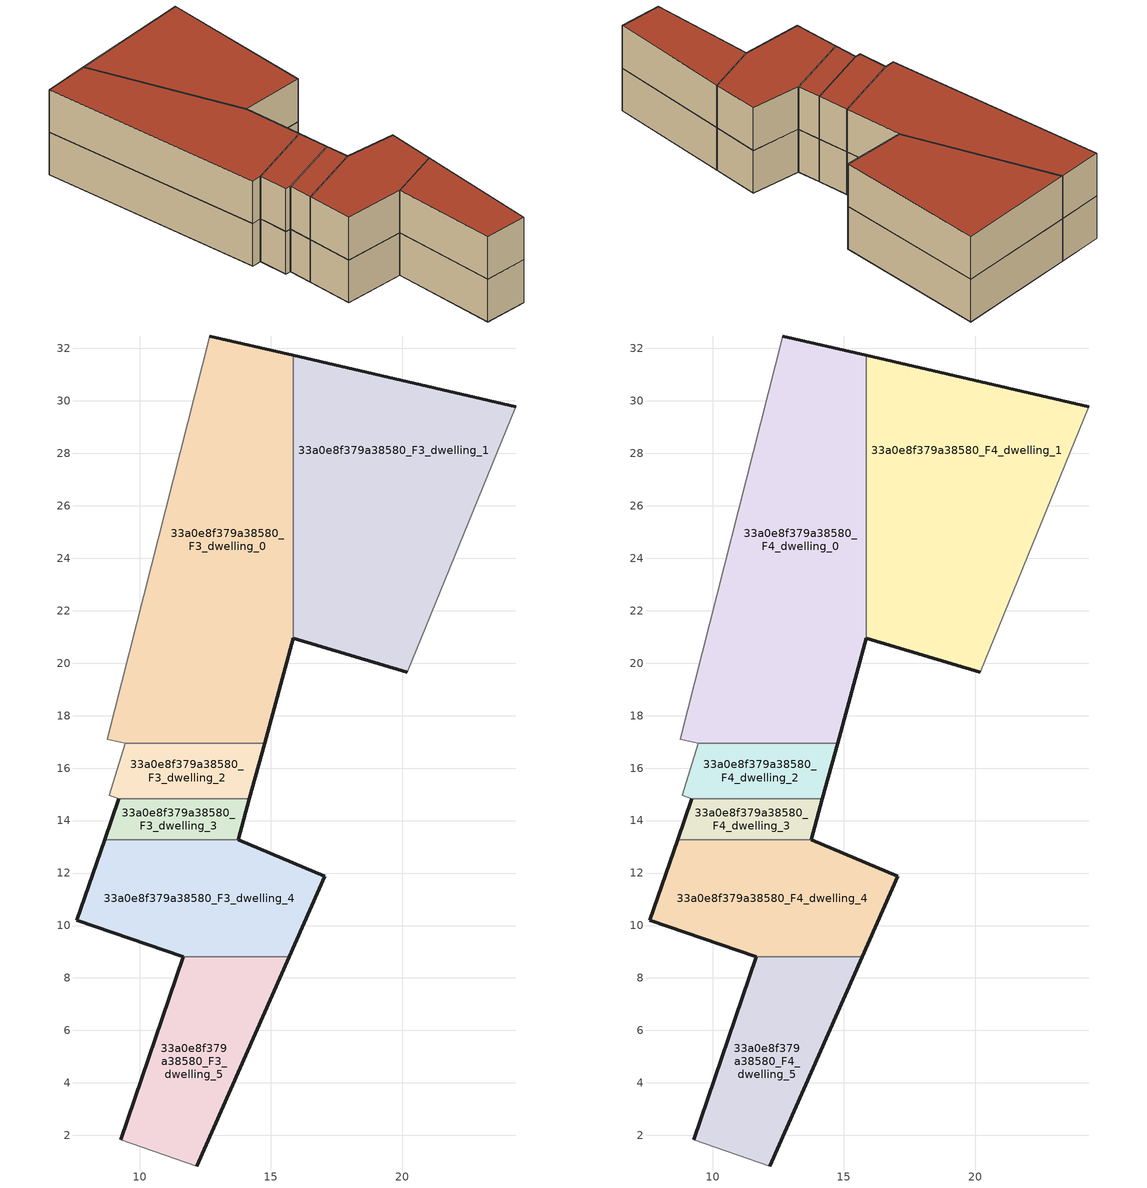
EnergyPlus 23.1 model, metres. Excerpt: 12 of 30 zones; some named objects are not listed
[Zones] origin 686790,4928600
33a0e8f379a38580_F3_dwelling_0
 floor to 33a0e8f379a38580_F2_dwelling_0 (EU_floor_Construction): 14.76,16.94 15.85,20.95 15.85,31.74 12.67,32.47 8.77,17.1 9.45,16.94 z9
 wall outside (EU_wall_Construction): 12.67,32.47 15.85,31.74 / 15.85,20.95 14.76,16.94 z9:12
 wall adiabatic (EU_wall_Construction): 9.45,16.94 8.77,17.1 12.67,32.47 z9:12
 wall to 33a0e8f379a38580_F3_dwelling_2 (EU_wall_Construction): 14.76,16.94 9.45,16.94 z9:12
 wall to 33a0e8f379a38580_F3_dwelling_1 (EU_wall_Construction): 15.85,31.74 15.85,20.95 z9:12
33a0e8f379a38580_F3_dwelling_1
 floor to 33a0e8f379a38580_F2_dwelling_1 (EU_floor_Construction): 20.2,19.66 24.34,29.77 15.85,31.74 15.85,20.95 z9
 wall outside (EU_wall_Construction): 15.85,31.74 24.34,29.77 / 20.2,19.66 15.85,20.95 z9:12
 wall adiabatic (EU_wall_Construction): 24.34,29.77 20.2,19.66 z9:12
33a0e8f379a38580_F3_dwelling_2
 floor to 33a0e8f379a38580_F2_dwelling_2 (EU_floor_Construction): 14.19,14.83 14.76,16.94 9.45,16.94 8.84,14.96 9.21,14.83 z9
 wall outside (EU_wall_Construction): 14.76,16.94 14.19,14.83 z9:12
 wall adiabatic (EU_wall_Construction): 9.21,14.83 8.84,14.96 9.45,16.94 z9:12
 wall to 33a0e8f379a38580_F3_dwelling_3 (EU_wall_Construction): 14.19,14.83 9.21,14.83 z9:12
33a0e8f379a38580_F3_dwelling_3
 floor to 33a0e8f379a38580_F2_dwelling_3 (EU_floor_Construction): 13.76,13.26 14.19,14.83 9.21,14.83 8.66,13.26 z9
 wall outside (EU_wall_Construction): 8.66,13.26 9.21,14.83 / 14.19,14.83 13.76,13.26 z9:12
 wall to 33a0e8f379a38580_F3_dwelling_4 (EU_wall_Construction): 13.76,13.26 8.66,13.26 z9:12
33a0e8f379a38580_F3_dwelling_4
 floor to 33a0e8f379a38580_F2_dwelling_4 (EU_floor_Construction): 15.7,8.81 17.05,11.87 13.76,13.26 8.66,13.26 7.6,10.2 11.67,8.81 z9
 wall outside (EU_wall_Construction): 11.67,8.81 7.6,10.2 8.66,13.26 / 13.76,13.26 17.05,11.87 15.7,8.81 z9:12
 wall to 33a0e8f379a38580_F3_dwelling_5 (EU_wall_Construction): 15.7,8.81 11.67,8.81 z9:12
33a0e8f379a38580_F3_dwelling_5
 floor to 33a0e8f379a38580_F2_dwelling_5 (EU_floor_Construction): 12.18,0.83 15.7,8.81 11.67,8.81 9.28,1.83 z9
 wall outside (EU_wall_Construction): 9.28,1.83 11.67,8.81 / 15.7,8.81 12.18,0.83 z9:12
 wall adiabatic (EU_wall_Construction): 12.18,0.83 9.28,1.83 z9:12
33a0e8f379a38580_F4_dwelling_0
 floor to 33a0e8f379a38580_F3_dwelling_0 (EU_floor_Construction): 14.76,16.94 15.85,20.95 15.85,31.74 12.67,32.47 8.77,17.1 9.45,16.94 z12
 wall outside (EU_wall_Construction): 12.67,32.47 15.85,31.74 / 15.85,20.95 14.76,16.94 z12:15
 wall adiabatic (EU_wall_Construction): 9.45,16.94 8.77,17.1 12.67,32.47 z12:15
 wall to 33a0e8f379a38580_F4_dwelling_2 (EU_wall_Construction): 14.76,16.94 9.45,16.94 z12:15
 wall to 33a0e8f379a38580_F4_dwelling_1 (EU_wall_Construction): 15.85,31.74 15.85,20.95 z12:15
 roof outside (EU_roof_Construction): 15.85,31.74 15.85,20.95 14.76,16.94 9.45,16.94 8.77,17.1 12.67,32.47 z15
33a0e8f379a38580_F4_dwelling_1
 floor to 33a0e8f379a38580_F3_dwelling_1 (EU_floor_Construction): 20.2,19.66 24.34,29.77 15.85,31.74 15.85,20.95 z12
 wall outside (EU_wall_Construction): 15.85,31.74 24.34,29.77 / 20.2,19.66 15.85,20.95 z12:15
 wall adiabatic (EU_wall_Construction): 24.34,29.77 20.2,19.66 z12:15
 roof outside (EU_roof_Construction): 24.34,29.77 20.2,19.66 15.85,20.95 15.85,31.74 z15
33a0e8f379a38580_F4_dwelling_2
 floor to 33a0e8f379a38580_F3_dwelling_2 (EU_floor_Construction): 14.19,14.83 14.76,16.94 9.45,16.94 8.84,14.96 9.21,14.83 z12
 wall outside (EU_wall_Construction): 14.76,16.94 14.19,14.83 z12:15
 wall adiabatic (EU_wall_Construction): 9.21,14.83 8.84,14.96 9.45,16.94 z12:15
 wall to 33a0e8f379a38580_F4_dwelling_3 (EU_wall_Construction): 14.19,14.83 9.21,14.83 z12:15
 roof outside (EU_roof_Construction): 14.76,16.94 14.19,14.83 9.21,14.83 8.84,14.96 9.45,16.94 z15
33a0e8f379a38580_F4_dwelling_3
 floor to 33a0e8f379a38580_F3_dwelling_3 (EU_floor_Construction): 13.76,13.26 14.19,14.83 9.21,14.83 8.66,13.26 z12
 wall outside (EU_wall_Construction): 8.66,13.26 9.21,14.83 / 14.19,14.83 13.76,13.26 z12:15
 wall to 33a0e8f379a38580_F4_dwelling_4 (EU_wall_Construction): 13.76,13.26 8.66,13.26 z12:15
 roof outside (EU_roof_Construction): 14.19,14.83 13.76,13.26 8.66,13.26 9.21,14.83 z15
33a0e8f379a38580_F4_dwelling_4
 floor to 33a0e8f379a38580_F3_dwelling_4 (EU_floor_Construction): 15.7,8.81 17.05,11.87 13.76,13.26 8.66,13.26 7.6,10.2 11.67,8.81 z12
 wall outside (EU_wall_Construction): 11.67,8.81 7.6,10.2 8.66,13.26 / 13.76,13.26 17.05,11.87 15.7,8.81 z12:15
 wall to 33a0e8f379a38580_F4_dwelling_5 (EU_wall_Construction): 15.7,8.81 11.67,8.81 z12:15
 roof outside (EU_roof_Construction): 17.05,11.87 15.7,8.81 11.67,8.81 7.6,10.2 8.66,13.26 13.76,13.26 z15
33a0e8f379a38580_F4_dwelling_5
 floor to 33a0e8f379a38580_F3_dwelling_5 (EU_floor_Construction): 12.18,0.83 15.7,8.81 11.67,8.81 9.28,1.83 z12
 wall outside (EU_wall_Construction): 9.28,1.83 11.67,8.81 / 15.7,8.81 12.18,0.83 z12:15
 wall adiabatic (EU_wall_Construction): 12.18,0.83 9.28,1.83 z12:15
 roof outside (EU_roof_Construction): 15.7,8.81 12.18,0.83 9.28,1.83 11.67,8.81 z15
[Building]
EU S2 Campaign: North Axis=0; Terrain=City; Solar Distribution=FullExterior
[Site:Location]
Bologna: Latitude=44.5; Longitude=11.25; Time Zone=1; Elevation=37
[SizingPeriod:WeatherFileDays]
AnnualSizingPeriod: Begin Month=1; Begin Day of Month=1; End Month=12; End Day of Month=31; Day of Week for Start Day=Monday; Use Weather File Daylight Saving Period=No; Use Weather File Rain and Snow Indicators=No
[MATERIAL]
EU_InternalMass_Material: Roughness=MediumRough; Thickness=0.1; Conductivity=1; Density=1800; Specific Heat=900; Thermal Absorptance=0.9; Solar Absorptance=0.7; Visible Absorptance=0.7
[MATERIAL:NOMASS] Roughness=MediumRough; Thermal Absorptance=0.9; Solar Absorptance=0.7; Visible Absorptance=0.7
Name | Thermal Resistance
EU_wall_NoMass | 0.779417
EU_roof_NoMass | 0.435466
EU_floor_NoMass | 0.588222
[CONSTRUCTION]
EU_wall_Construction: EU_wall_NoMass
EU_roof_Construction: EU_roof_NoMass
EU_floor_Construction: EU_floor_NoMass
EU_InternalMass_Construction: EU_InternalMass_Material
[ZONE] Type=1; Multiplier=1; Ceiling Height=autocalculate; Floor Area=autocalculate; Part of Total Floor Area=Yes
Name | Volume
33a0e8f379a38580_F3_dwelling_0; 33a0e8f379a38580_F4_dwelling_0 | 229.712
33a0e8f379a38580_F3_dwelling_1; 33a0e8f379a38580_F4_dwelling_1 | 211.3125
33a0e8f379a38580_F3_dwelling_2; 33a0e8f379a38580_F4_dwelling_2 | 33.7756
33a0e8f379a38580_F3_dwelling_3; 33a0e8f379a38580_F4_dwelling_3 | 23.7217
33a0e8f379a38580_F3_dwelling_4; 33a0e8f379a38580_F4_dwelling_4 | 99.7075
33a0e8f379a38580_F3_dwelling_5; 33a0e8f379a38580_F4_dwelling_5 | 82.188
[INTERNALMASS] Construction=EU_InternalMass_Construction
Name | Zone or ZoneList | Surface Area
33a0e8f379a38580_F3_dwelling_0_EU_InternalMass | 33a0e8f379a38580_F3_dwelling_0 | 76.5715
33a0e8f379a38580_F3_dwelling_1_EU_InternalMass | 33a0e8f379a38580_F3_dwelling_1 | 70.4388
33a0e8f379a38580_F3_dwelling_2_EU_InternalMass | 33a0e8f379a38580_F3_dwelling_2 | 11.2587
33a0e8f379a38580_F3_dwelling_3_EU_InternalMass | 33a0e8f379a38580_F3_dwelling_3 | 7.90711
33a0e8f379a38580_F3_dwelling_4_EU_InternalMass | 33a0e8f379a38580_F3_dwelling_4 | 33.2365
33a0e8f379a38580_F3_dwelling_5_EU_InternalMass | 33a0e8f379a38580_F3_dwelling_5 | 27.3976
33a0e8f379a38580_F4_dwelling_0_EU_InternalMass | 33a0e8f379a38580_F4_dwelling_0 | 76.5715
33a0e8f379a38580_F4_dwelling_1_EU_InternalMass | 33a0e8f379a38580_F4_dwelling_1 | 70.4388
33a0e8f379a38580_F4_dwelling_2_EU_InternalMass | 33a0e8f379a38580_F4_dwelling_2 | 11.2587
33a0e8f379a38580_F4_dwelling_3_EU_InternalMass | 33a0e8f379a38580_F4_dwelling_3 | 7.90711
33a0e8f379a38580_F4_dwelling_4_EU_InternalMass | 33a0e8f379a38580_F4_dwelling_4 | 33.2365
33a0e8f379a38580_F4_dwelling_5_EU_InternalMass | 33a0e8f379a38580_F4_dwelling_5 | 27.3976
[OTHEREQUIPMENT] Fuel Type=Electricity; Design Level Calculation Method=Watts/Area; Power per Zone Floor Area=1; Fraction Latent=0; Fraction Radiant=0; Fraction Lost=0; Carbon Dioxide Generation Rate=0; EndUse Subcategory=EU_Step8_InternalGains
Name | Zone or ZoneList or Space or SpaceList | Schedule
EU_Step8_InternalGain_33a0e8f379a38580_F3_dwelling_0_f000 | 33a0e8f379a38580_F3_dwelling_0 | EU_Step8_GainSchedule_33a0e8f379a38580_F3_dwelling_0_f000
EU_Step8_InternalGain_33a0e8f379a38580_F3_dwelling_1_f000 | 33a0e8f379a38580_F3_dwelling_1 | EU_Step8_GainSchedule_33a0e8f379a38580_F3_dwelling_1_f000
EU_Step8_InternalGain_33a0e8f379a38580_F3_dwelling_2_f000 | 33a0e8f379a38580_F3_dwelling_2 | EU_Step8_GainSchedule_33a0e8f379a38580_F3_dwelling_2_f000
EU_Step8_InternalGain_33a0e8f379a38580_F3_dwelling_3_f000 | 33a0e8f379a38580_F3_dwelling_3 | EU_Step8_GainSchedule_33a0e8f379a38580_F3_dwelling_3_f000
EU_Step8_InternalGain_33a0e8f379a38580_F3_dwelling_4_f000 | 33a0e8f379a38580_F3_dwelling_4 | EU_Step8_GainSchedule_33a0e8f379a38580_F3_dwelling_4_f000
EU_Step8_InternalGain_33a0e8f379a38580_F3_dwelling_5_f000 | 33a0e8f379a38580_F3_dwelling_5 | EU_Step8_GainSchedule_33a0e8f379a38580_F3_dwelling_5_f000
EU_Step8_InternalGain_33a0e8f379a38580_F4_dwelling_0_f000 | 33a0e8f379a38580_F4_dwelling_0 | EU_Step8_GainSchedule_33a0e8f379a38580_F4_dwelling_0_f000
EU_Step8_InternalGain_33a0e8f379a38580_F4_dwelling_1_f000 | 33a0e8f379a38580_F4_dwelling_1 | EU_Step8_GainSchedule_33a0e8f379a38580_F4_dwelling_1_f000
EU_Step8_InternalGain_33a0e8f379a38580_F4_dwelling_2_f000 | 33a0e8f379a38580_F4_dwelling_2 | EU_Step8_GainSchedule_33a0e8f379a38580_F4_dwelling_2_f000
EU_Step8_InternalGain_33a0e8f379a38580_F4_dwelling_3_f000 | 33a0e8f379a38580_F4_dwelling_3 | EU_Step8_GainSchedule_33a0e8f379a38580_F4_dwelling_3_f000
EU_Step8_InternalGain_33a0e8f379a38580_F4_dwelling_4_f000 | 33a0e8f379a38580_F4_dwelling_4 | EU_Step8_GainSchedule_33a0e8f379a38580_F4_dwelling_4_f000
EU_Step8_InternalGain_33a0e8f379a38580_F4_dwelling_5_f000 | 33a0e8f379a38580_F4_dwelling_5 | EU_Step8_GainSchedule_33a0e8f379a38580_F4_dwelling_5_f000
[ZONEVENTILATION:DESIGNFLOWRATE] Schedule=EU_AlwaysOn; Design Flow Rate Calculation Method=AirChanges/Hour; Air Changes per Hour=0.712058; Ventilation Type=Natural; Fan Pressure Rise=0; Fan Total Efficiency=1; Constant Term Coefficient=1; Temperature Term Coefficient=0; Velocity Term Coefficient=0; Velocity Squared Term Coefficient=0; Minimum Indoor Temperature=-100; Maximum Indoor Temperature=100; Delta Temperature=-100; Minimum Outdoor Temperature=-100; Maximum Outdoor Temperature=100; Maximum Wind Speed=40
Name | Zone or ZoneList or Space or SpaceList
EU_ConstantAir_33a0e8f379a38580_F3_dwelling_0 | 33a0e8f379a38580_F3_dwelling_0
EU_ConstantAir_33a0e8f379a38580_F3_dwelling_1 | 33a0e8f379a38580_F3_dwelling_1
EU_ConstantAir_33a0e8f379a38580_F3_dwelling_2 | 33a0e8f379a38580_F3_dwelling_2
EU_ConstantAir_33a0e8f379a38580_F3_dwelling_3 | 33a0e8f379a38580_F3_dwelling_3
EU_ConstantAir_33a0e8f379a38580_F3_dwelling_4 | 33a0e8f379a38580_F3_dwelling_4
EU_ConstantAir_33a0e8f379a38580_F3_dwelling_5 | 33a0e8f379a38580_F3_dwelling_5
EU_ConstantAir_33a0e8f379a38580_F4_dwelling_0 | 33a0e8f379a38580_F4_dwelling_0
EU_ConstantAir_33a0e8f379a38580_F4_dwelling_1 | 33a0e8f379a38580_F4_dwelling_1
EU_ConstantAir_33a0e8f379a38580_F4_dwelling_2 | 33a0e8f379a38580_F4_dwelling_2
EU_ConstantAir_33a0e8f379a38580_F4_dwelling_3 | 33a0e8f379a38580_F4_dwelling_3
EU_ConstantAir_33a0e8f379a38580_F4_dwelling_4 | 33a0e8f379a38580_F4_dwelling_4
EU_ConstantAir_33a0e8f379a38580_F4_dwelling_5 | 33a0e8f379a38580_F4_dwelling_5
[HVACTEMPLATE:ZONE:IDEALLOADSAIRSYSTEM] System Availability Schedule=EU_AlwaysOn; Maximum Heating Supply Air Temperature=50; Minimum Cooling Supply Air Temperature=13; Maximum Heating Supply Air Humidity Ratio=0.0156; Minimum Cooling Supply Air Humidity Ratio=0.0077; Heating Limit=NoLimit; Cooling Limit=NoLimit; Heating Availability Schedule=EU_AlwaysOn; Cooling Availability Schedule=EU_CoolingOff; Dehumidification Control Type=ConstantSensibleHeatRatio; Cooling Sensible Heat Ratio=0.7; Dehumidification Setpoint=60; Humidification Control Type=None; Humidification Setpoint=30; Outdoor Air Method=None; Outdoor Air Flow Rate per Person=0.00944; Outdoor Air Flow Rate per Zone Floor Area=0; Outdoor Air Flow Rate per Zone=0; Demand Controlled Ventilation Type=None; Outdoor Air Economizer Type=NoEconomizer; Heat Recovery Type=None; Sensible Heat Recovery Effectiveness=0.7; Latent Heat Recovery Effectiveness=0.65
Name | Template Thermostat
33a0e8f379a38580_F3_dwelling_0 | EU_HeatOnly_33a0e8f379a38580_F3_dwelling_0
33a0e8f379a38580_F3_dwelling_1 | EU_HeatOnly_33a0e8f379a38580_F3_dwelling_1
33a0e8f379a38580_F3_dwelling_2 | EU_HeatOnly_33a0e8f379a38580_F3_dwelling_2
33a0e8f379a38580_F3_dwelling_3 | EU_HeatOnly_33a0e8f379a38580_F3_dwelling_3
33a0e8f379a38580_F3_dwelling_4 | EU_HeatOnly_33a0e8f379a38580_F3_dwelling_4
33a0e8f379a38580_F3_dwelling_5 | EU_HeatOnly_33a0e8f379a38580_F3_dwelling_5
33a0e8f379a38580_F4_dwelling_0 | EU_HeatOnly_33a0e8f379a38580_F4_dwelling_0
33a0e8f379a38580_F4_dwelling_1 | EU_HeatOnly_33a0e8f379a38580_F4_dwelling_1
33a0e8f379a38580_F4_dwelling_2 | EU_HeatOnly_33a0e8f379a38580_F4_dwelling_2
33a0e8f379a38580_F4_dwelling_3 | EU_HeatOnly_33a0e8f379a38580_F4_dwelling_3
33a0e8f379a38580_F4_dwelling_4 | EU_HeatOnly_33a0e8f379a38580_F4_dwelling_4
33a0e8f379a38580_F4_dwelling_5 | EU_HeatOnly_33a0e8f379a38580_F4_dwelling_5
[SIZING:ZONE] Zone Cooling Design Supply Air Temperature Input Method=SupplyAirTemperature; Zone Cooling Design Supply Air Temperature=13; Zone Heating Design Supply Air Temperature Input Method=SupplyAirTemperature; Zone Heating Design Supply Air Temperature=50; Zone Cooling Design Supply Air Humidity Ratio=0.008; Zone Heating Design Supply Air Humidity Ratio=0.008; Cooling Design Air Flow Method=DesignDay; Cooling Design Air Flow Rate=0; Cooling Minimum Air Flow per Zone Floor Area=0.000762; Cooling Minimum Air Flow=0; Cooling Minimum Air Flow Fraction=0.2; Heating Design Air Flow Method=DesignDay; Heating Design Air Flow Rate=0; Heating Maximum Air Flow per Zone Floor Area=0.002032; Heating Maximum Air Flow=0.141576; Heating Maximum Air Flow Fraction=0.3; Account for Dedicated Outdoor Air System=No; Dedicated Outdoor Air System Control Strategy=NeutralSupplyAir; Dedicated Outdoor Air Low Setpoint Temperature for Design=autosize; Dedicated Outdoor Air High Setpoint Temperature for Design=autosize; Zone Load Sizing Method=Sensible Load Only No Latent Load; Zone Latent Cooling Design Supply Air Humidity Ratio Input Method=HumidityRatioDifference; Zone Cooling Design Supply Air Humidity Ratio Difference=0.005; Zone Latent Heating Design Supply Air Humidity Ratio Input Method=HumidityRatioDifference; Zone Humidification Design Supply Air Humidity Ratio Difference=0.005
33a0e8f379a38580_F3_dwelling_0; 33a0e8f379a38580_F3_dwelling_1; 33a0e8f379a38580_F3_dwelling_2; 33a0e8f379a38580_F3_dwelling_3; 33a0e8f379a38580_F3_dwelling_4; 33a0e8f379a38580_F3_dwelling_5; 33a0e8f379a38580_F4_dwelling_0; 33a0e8f379a38580_F4_dwelling_1; 33a0e8f379a38580_F4_dwelling_2; 33a0e8f379a38580_F4_dwelling_3; 33a0e8f379a38580_F4_dwelling_4; 33a0e8f379a38580_F4_dwelling_5
[SCHEDULE:CONSTANT]
Name | Hourly Value
EU_AlwaysOn | 1
EU_CoolingOff | 0
[SCHEDULE:FILE] Column Number=1; Rows to Skip at Top=0; Number of Hours of Data=8760; Column Separator=Comma; Interpolate to Timestep=No; Minutes per Item=60; Adjust Schedule for Daylight Savings=Yes
Name | File
EU_Step8_GainSchedule_33a0e8f379a38580_F3_dwelling_0_f000 | ../../schedules/33a0e8f379a38580/33a0e8f379a38580_F3_dwelling_0_f000_gain.csv
EU_Step8_GainSchedule_33a0e8f379a38580_F3_dwelling_1_f000 | ../../schedules/33a0e8f379a38580/33a0e8f379a38580_F3_dwelling_1_f000_gain.csv
EU_Step8_GainSchedule_33a0e8f379a38580_F3_dwelling_2_f000 | ../../schedules/33a0e8f379a38580/33a0e8f379a38580_F3_dwelling_2_f000_gain.csv
EU_Step8_GainSchedule_33a0e8f379a38580_F3_dwelling_3_f000 | ../../schedules/33a0e8f379a38580/33a0e8f379a38580_F3_dwelling_3_f000_gain.csv
EU_Step8_GainSchedule_33a0e8f379a38580_F3_dwelling_4_f000 | ../../schedules/33a0e8f379a38580/33a0e8f379a38580_F3_dwelling_4_f000_gain.csv
EU_Step8_GainSchedule_33a0e8f379a38580_F3_dwelling_5_f000 | ../../schedules/33a0e8f379a38580/33a0e8f379a38580_F3_dwelling_5_f000_gain.csv
EU_Step8_GainSchedule_33a0e8f379a38580_F4_dwelling_0_f000 | ../../schedules/33a0e8f379a38580/33a0e8f379a38580_F4_dwelling_0_f000_gain.csv
EU_Step8_GainSchedule_33a0e8f379a38580_F4_dwelling_1_f000 | ../../schedules/33a0e8f379a38580/33a0e8f379a38580_F4_dwelling_1_f000_gain.csv
EU_Step8_GainSchedule_33a0e8f379a38580_F4_dwelling_2_f000 | ../../schedules/33a0e8f379a38580/33a0e8f379a38580_F4_dwelling_2_f000_gain.csv
EU_Step8_GainSchedule_33a0e8f379a38580_F4_dwelling_3_f000 | ../../schedules/33a0e8f379a38580/33a0e8f379a38580_F4_dwelling_3_f000_gain.csv
EU_Step8_GainSchedule_33a0e8f379a38580_F4_dwelling_4_f000 | ../../schedules/33a0e8f379a38580/33a0e8f379a38580_F4_dwelling_4_f000_gain.csv
EU_Step8_GainSchedule_33a0e8f379a38580_F4_dwelling_5_f000 | ../../schedules/33a0e8f379a38580/33a0e8f379a38580_F4_dwelling_5_f000_gain.csv
